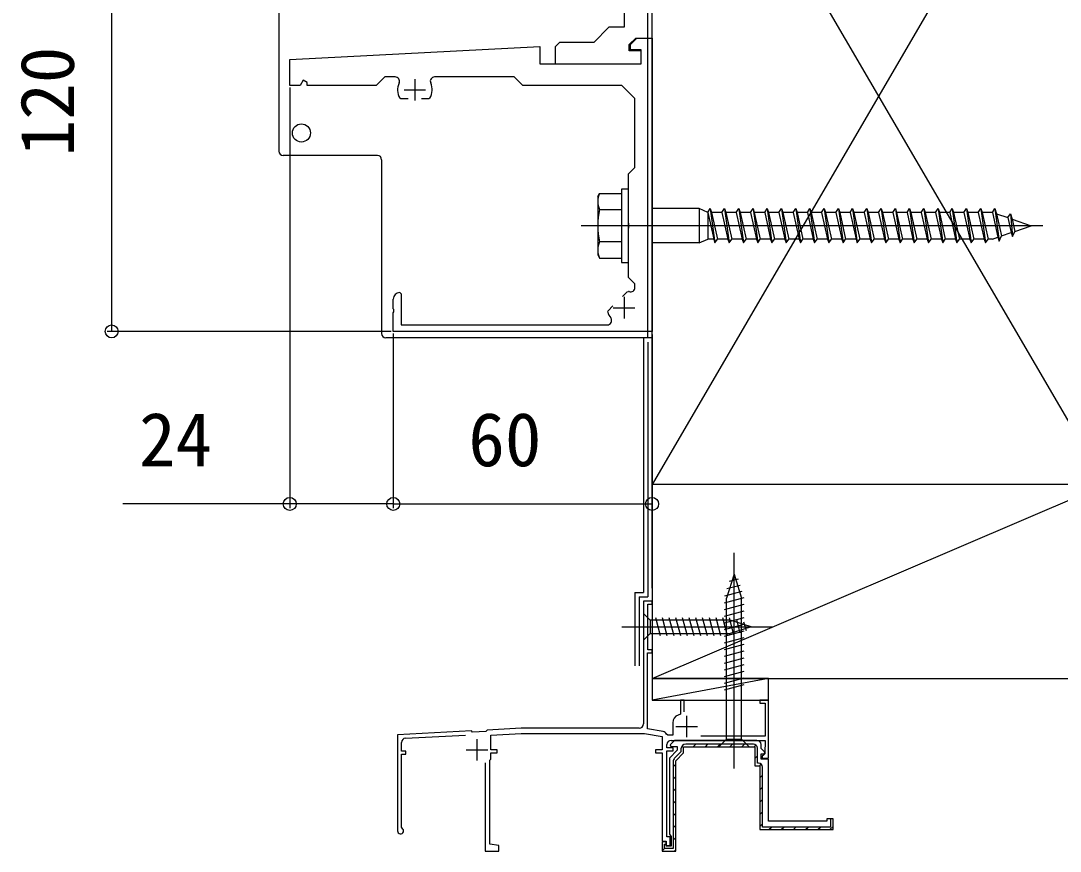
# Model space of a CAD drawing. Units: millimetres, scale not verified. Extents: x -875 to 875, y -1302 to 1296.
# Drawn here: x 493.9 to 734.9, y 652.7 to 845.2 of the extents above; entities that cross this region are included whole.
import ezdxf
from ezdxf.enums import TextEntityAlignment as Align

# ---------------------------------------------------------------- set-up
doc = ezdxf.new("R2010")
doc.units = ezdxf.units.MM
doc.header["$LTSCALE"] = 8
for name, color, linetype in [('0-3_YKK_11', 7, 'Continuous'), ('0-4_YKK_12', 2, 'Continuous'), ('0-5_YKK_13', 4, 'Continuous'), ('0-6_YKK_D', 6, 'Continuous'), ('0-8_YSS_K', 3, 'Continuous'), ('0-9_YSS_KE', 3, 'Continuous')]:
    doc.layers.add(name, color=color, linetype=linetype)
doc.styles.add('ＭＳ ゴシック', font='')
doc.styles.get('ＭＳ ゴシック').set_extended_font_data('MS Gothic')

msp = doc.modelspace()

# ---------------------------------------------------------------- linework, layer by layer
at = {"layer": '0-3_YKK_11'}
for p, q in [((585.3, 831.698), (585.3, 826.698)), ((582.8, 829.198), (587.8, 829.198)), ((633.8, 781.198), (633.8, 776.198)), ((631.3, 778.698), (636.3, 778.698)), ((648.3, 684.1), (648.3, 679.1)), ((583.148, 678.896), (597.053, 679.624)), ((645.8, 681.6), (650.8, 681.6)), ((599.7, 678.7), (599.7, 673.7)), ((663.8, 677.5), (648.1, 677.5)), ((649.829, 676.9), (650.429, 677.5)), ((652.658, 676.9), (653.258, 677.5)), ((655.486, 676.9), (656.086, 677.5)), ((658.315, 676.9), (658.915, 677.5)), ((661.143, 676.9), (661.743, 677.5)), ((663.938, 676.866), (664.369, 677.297)), ((597.2, 676.2), (602.2, 676.2)), ((664.1, 674.2), (664.7, 674.8)), ((645.2, 672.271), (645.8, 672.871)), ((665.173, 672.445), (665.6, 672.871)), ((645.2, 669.442), (645.8, 670.042)), ((665.3, 669.743), (665.9, 670.343)), ((645.2, 666.614), (645.8, 667.214)), ((665.3, 666.915), (665.9, 667.515)), ((645.2, 663.785), (645.8, 664.385)), ((665.3, 664.086), (665.9, 664.686)), ((645.2, 660.957), (645.8, 661.557)), ((665.3, 661.258), (665.9, 661.858)), ((645.2, 658.128), (645.8, 658.728)), ((665.3, 658.429), (665.9, 659.029)), ((667.399, 657.7), (667.999, 658.3)), ((670.227, 657.7), (670.827, 658.3)), ((673.056, 657.7), (673.656, 658.3)), ((675.884, 657.7), (676.484, 658.3)), ((678.713, 657.7), (679.313, 658.3)), ((681.541, 657.7), (682.3, 658.459)), ((645.2, 655.3), (645.8, 655.9)), ((642.746, 652.846), (643.2, 653.3)), ((645.452, 652.724), (645.776, 653.048))]:
    msp.add_line(p, q, dxfattribs=at)
for points in [[(640.3, 841.198), (640.3, 893.015)], [(633.8, 857.027), (633.8, 843.698), (630.3, 843.698), (626.8, 840.198), (618.8, 840.198), (617.8, 839.198), (617.8, 835.198), (637.8, 835.198), (637.8, 838.198), (635, 838.198), (635, 839.698), (636.5, 841.198), (640.3, 841.198)], [(580.717, 832.198), (578.3, 832.198), (576.3, 830.198), (560.3, 830.198), (560.3, 830.887), (559.398, 831.408), (558.7, 830.198), (556.3, 830.198), (556.3, 836.198), (614.3, 839.238), (614.3, 835.198), (637.8, 835.198), (637.8, 838.498), (635.3, 838.498), (635.3, 839.698), (636.8, 841.198), (640.3, 841.198), (640.3, 773.198), (580.3, 773.198), (580.3, 777.54), (580.42, 777.723), (580.42, 778.273), (580.3, 778.456), (580.3, 780.698)], [(636.3, 783.363), (636.3, 784.198), (634.8, 785.698), (634.8, 797.027), (634.943, 797.219), (634.943, 798.177), (634.8, 798.369), (634.8, 809.698), (636.3, 811.198), (636.3, 827.198), (633.3, 830.198), (610.3, 830.198), (608.3, 832.198), (589.883, 832.198)], [(583.75, 827.098), (582.067, 827.098), (581.805, 827.252)], [(588.795, 827.252), (588.533, 827.098), (586.85, 827.098)], [(581.8, 782.198), (582.1, 781.898), (582.1, 774.698), (629.926, 774.698)], [(633.411, 781.279), (634.52, 782.388), (634.809, 782.465)], [(630.033, 777.689), (630.111, 777.978), (631.219, 779.087)], [(642.874, 680.452), (639.2, 681.1), (639.2, 698.7), (640.3, 698.7), (640.3, 699.4), (639.3, 699.4), (639.3, 710), (640.3, 710), (640.3, 710.7), (638.3, 710.7), (638.3, 682.2)], [(644.7, 678.4), (666.5, 678.4), (666.5, 676.865), (666.45, 676.732), (666.4, 676.6), (666.4, 675.3), (666.1, 675), (665.8, 674.7), (665.8, 674.3), (667.3, 674.3), (667.3, 687.7), (665.3, 687.7), (665.3, 687), (666.5, 687), (666.5, 679.4), (651.636, 679.4)], [(647.7, 684.987), (647.7, 687.7), (646.9, 687.7), (646.9, 684.455), (646.35, 684.255)], [(645.1, 682.47), (645.1, 679.6), (643.926, 679.6), (643.643, 679.8)], [(637.3, 681.2), (609.922, 681.2), (602.1, 680.79), (601.783, 680.473), (598.685, 680.311), (598.4, 680.596), (581.3, 679.7), (581.3, 657.4)], [(601.6, 673.2), (601.6, 652.7), (604.8, 652.7), (604.8, 654), (602.7, 654.37), (602.7, 673.8), (602.9, 674), (602.9, 675.5), (604.4, 675.5), (604.4, 676.2), (602.9, 676.2), (602.9, 679.63), (609.953, 680), (638.528, 680), (642.6, 679.282), (642.6, 676.2), (641.1, 676.2), (641.1, 675.5), (642.6, 675.5), (642.6, 655), (643.6, 655), (643.6, 654), (644.5, 654), (644.5, 656), (643.7, 656), (643.7, 676), (645.2, 676), (645.2, 676.7), (643.7, 676.7), (643.7, 677.4)], [(582.35, 658.006), (582.2, 658.266), (582.2, 675.2), (583.2, 675.2), (583.2, 675.9), (582.2, 675.9), (582.2, 677.897)], [(664.6, 678.4), (645.476, 678.4), (644.464, 677.388), (644.624, 677), (646.1, 677), (646.1, 676.1), (644.3, 674.3), (644.3, 656.666), (644.5, 656.383), (644.7, 656.1), (644.7, 653.9), (643.6, 653.9), (643.6, 654.9), (642.6, 654.9), (642.6, 652.7), (645.8, 652.7), (645.8, 673.679), (647.6, 675.479), (647.6, 676.9), (664.1, 676.9), (664.1, 672.5), (665.3, 672.5), (665.3, 657.7), (682.3, 657.7), (682.3, 660.2), (681.7, 660.2), (681.7, 658.3), (665.9, 658.3), (665.9, 672.2)], [(645.8, 652.7), (645.8, 673.679), (647.6, 675.479), (647.6, 676.9), (664.1, 676.9), (664.1, 672.5), (665.3, 672.5), (665.3, 657.7), (682.3, 657.7), (682.3, 660.2), (680.8, 660.2), (680.8, 659.7), (667.3, 659.7), (667.3, 674), (665.6, 674), (665.6, 675.3), (666.276, 675.3), (666.436, 675.688), (665.6, 676.524), (665.6, 677.4)], [(647, 676.4), (647, 675.727), (645.522, 674.249)], [(665, 673.1), (664.7, 673.1), (664.7, 676.6)], [(645.2, 673.472), (645.2, 653.3), (643.2, 653.3), (643.2, 654.3), (643.6, 654.3), (643.6, 654.9), (642.6, 654.9), (642.6, 652.7), (645.8, 652.7)]]:
    msp.add_lwpolyline(points, dxfattribs=at)
for centre, radius, start, end in [((580.717, 831.198), 1, 336.42182, 89.99999), ((589.883, 831.198), 1, 90.00001, 203.57818), ((585.3, 829.198), 4, 156.42182, 209.10993), ((585.3, 829.198), 4, 330.89007, 23.57818), ((635.3, 783.363), 1, 252.17432, 0.00005), ((581.8, 780.698), 1.5, 90.00001, 179.99999), ((633.8, 778.698), 3.9, 72.17417, 74.99988), ((629.926, 775.698), 1, 270.00001, 37.75201), ((633.8, 778.698), 3.9, 195.00001, 217.752), ((637.3, 682.2), 1, 270.00001, 359.99999), ((647, 682.47), 1.9, 110.00001, 179.99998), ((642.7, 679.467), 1, 19.43559, 79.99998), ((583.2, 677.897), 1, 93.00003, 180), ((644.7, 677.4), 1, 90.00001, 179.99999), ((648.1, 676.4), 1.1, 90.00001, 179.99999), ((663.8, 676.6), 0.9, 0.00001, 89.99999), ((664.6, 677.4), 1, 0.00001, 89.99999), ((646.3, 673.472), 1.1, 134.99996, 179.99995), ((665, 672.2), 0.9, 0.00001, 89.99999), ((582, 657.4), 0.7, 180.00001, 60)]:
    msp.add_arc(centre, radius, start, end, dxfattribs=at)
at = {"layer": '0-4_YKK_12'}
msp.add_line((730.925, 797.698), (623.89, 797.698), dxfattribs=at)
at = {"layer": '0-5_YKK_13'}
for p, q in [((640.3, 771.698), (640.3, 913.198)), ((576.6, 814), (554.8, 814)), ((577.6, 813), (577.6, 772.698)), ((627.7, 804.448), (628.133, 805.198)), ((628.133, 805.198), (633.2, 805.198)), ((633.2, 805.198), (633.2, 790.198)), ((627.7, 804.448), (627.7, 790.948)), ((628.133, 801.456), (633.2, 801.456)), ((651.2, 801.698), (640.3, 801.698)), ((651.2, 801.698), (651.2, 793.698)), ((653.2, 800.798), (651.2, 801.698)), ((653.2, 800.798), (653.2, 794.598)), ((653.8, 801.698), (654.878, 793.698)), ((656.5, 800.798), (654.1, 800.798)), ((654.1, 800.798), (655.478, 794.598)), ((657.1, 801.698), (658.178, 793.698)), ((659.8, 800.798), (657.4, 800.798)), ((657.4, 800.798), (658.778, 794.598)), ((660.4, 801.698), (661.478, 793.698)), ((663.1, 800.798), (660.7, 800.798)), ((660.7, 800.798), (662.078, 794.598)), ((663.7, 801.698), (664.778, 793.698)), ((666.4, 800.798), (664, 800.798)), ((664, 800.798), (665.378, 794.598)), ((667, 801.698), (668.078, 793.698)), ((669.7, 800.798), (667.3, 800.798)), ((667.3, 800.798), (668.678, 794.598)), ((669.7, 800.798), (670.3, 801.698)), ((670.3, 801.698), (670.32, 801.698)), ((670.32, 801.698), (671.398, 793.698)), ((670.32, 801.698), (670.62, 800.798)), ((673, 800.798), (670.62, 800.798)), ((670.62, 800.798), (671.998, 794.598)), ((673.6, 801.698), (674.678, 793.698)), ((676.3, 800.798), (673.9, 800.798)), ((673.9, 800.798), (675.278, 794.598)), ((676.9, 801.698), (677.978, 793.698)), ((679.6, 800.798), (677.2, 800.798)), ((677.2, 800.798), (678.578, 794.598)), ((680.2, 801.698), (681.278, 793.698)), ((682.9, 800.798), (680.5, 800.798)), ((680.5, 800.798), (681.878, 794.598)), ((683.5, 801.698), (684.578, 793.698)), ((686.2, 800.798), (683.8, 800.798)), ((683.8, 800.798), (685.178, 794.598)), ((686.8, 801.698), (687.878, 793.698)), ((689.5, 800.798), (687.1, 800.798)), ((687.1, 800.798), (688.478, 794.598)), ((690.1, 801.698), (691.178, 793.698)), ((692.8, 800.798), (690.4, 800.798)), ((690.4, 800.798), (691.778, 794.598)), ((693.4, 801.698), (694.478, 793.698)), ((696.1, 800.798), (693.7, 800.798)), ((693.7, 800.798), (695.078, 794.598)), ((696.7, 801.698), (697.778, 793.698)), ((699.4, 800.798), (697, 800.798)), ((697, 800.798), (698.378, 794.598)), ((700, 801.698), (701.078, 793.698)), ((702.7, 800.798), (700.3, 800.798)), ((700.3, 800.798), (701.678, 794.598)), ((703.3, 801.698), (704.378, 793.698)), ((706, 800.798), (703.6, 800.798)), ((703.6, 800.798), (704.978, 794.598)), ((706.6, 801.698), (707.678, 793.698)), ((709.3, 800.798), (706.721, 800.798)), ((706.9, 800.798), (708.278, 794.598)), ((709.9, 801.698), (710.978, 793.698)), ((712.6, 800.798), (710.021, 800.798)), ((710.2, 800.798), (711.578, 794.598)), ((713.2, 801.698), (714.278, 793.698)), ((715.9, 800.798), (713.5, 800.798)), ((713.5, 800.798), (714.878, 794.598)), ((716.5, 801.698), (717.578, 793.698)), ((719.2, 800.798), (716.8, 800.798)), ((716.8, 800.798), (718.178, 794.598)), ((719.8, 801.698), (720.78, 794.14)), ((720.175, 800.461), (722.774, 799.567)), ((720.175, 800.461), (721.316, 795.328)), ((723.374, 800.467), (723.845, 795.195)), ((723.748, 799.231), (728.2, 797.698)), ((723.748, 799.231), (724.381, 796.383)), ((724.381, 796.383), (728.2, 797.698)), ((721.316, 795.328), (723.545, 796.095)), ((633.2, 793.94), (628.133, 793.94)), ((651.2, 793.698), (640.3, 793.698)), ((651.2, 793.698), (653.2, 794.598)), ((654.578, 794.598), (653.2, 794.598)), ((657.878, 794.598), (655.478, 794.598)), ((661.178, 794.598), (658.778, 794.598)), ((664.478, 794.598), (662.078, 794.598)), ((667.778, 794.598), (665.378, 794.598)), ((671.078, 794.598), (668.678, 794.598)), ((671.378, 793.698), (671.398, 793.698)), ((671.398, 793.698), (671.998, 794.598)), ((674.378, 794.598), (671.998, 794.598)), ((677.678, 794.598), (675.278, 794.598)), ((680.978, 794.598), (678.578, 794.598)), ((684.278, 794.598), (681.878, 794.598)), ((687.578, 794.598), (685.178, 794.598)), ((690.878, 794.598), (688.478, 794.598)), ((694.178, 794.598), (691.778, 794.598)), ((697.478, 794.598), (695.078, 794.598)), ((700.778, 794.598), (698.378, 794.598)), ((704.078, 794.598), (701.678, 794.598)), ((707.557, 794.598), (704.978, 794.598)), ((710.857, 794.598), (708.278, 794.598)), ((713.978, 794.598), (711.578, 794.598)), ((717.278, 794.598), (714.878, 794.598)), ((719.197, 794.598), (718.178, 794.598)), ((719.197, 794.598), (720.48, 795.04)), ((627.7, 790.948), (628.133, 790.198)), ((628.133, 790.198), (633.2, 790.198)), ((659.301, 671.9), (659.301, 721.9)), ((659.301, 716.9), (657.551, 711.35)), ((660.239, 715.754), (658.19, 715.205)), ((659.301, 716.9), (661.051, 711.35)), ((660.691, 714.322), (657.655, 713.508)), ((661.594, 711.458), (657.001, 710.227)), ((661.142, 712.89), (657.12, 711.812)), ((657.551, 678.65), (657.551, 711.35)), ((661.051, 678.65), (661.051, 711.35)), ((661.601, 709.907), (657.001, 708.674)), ((638.3, 707.8), (638.3, 701.6)), ((638.3, 707.8), (639.85, 706.25)), ((658.384, 706.25), (639.85, 706.25)), ((639.85, 706.25), (639.85, 703.15)), ((642.276, 702.6), (641.151, 706.8)), ((643.829, 702.6), (642.704, 706.8)), ((645.382, 702.6), (644.257, 706.8)), ((646.935, 702.6), (645.81, 706.8)), ((648.488, 702.6), (647.363, 706.8)), ((650.041, 702.6), (648.916, 706.8)), ((651.594, 702.6), (650.469, 706.8)), ((653.147, 702.6), (652.021, 706.8)), ((654.7, 702.6), (653.574, 706.8)), ((656.253, 702.6), (655.127, 706.8)), ((657.806, 702.6), (656.68, 706.8)), ((661.601, 708.354), (657.001, 707.122)), ((661.601, 706.801), (657.001, 705.569)), ((659.289, 702.859), (658.233, 706.8)), ((663.3, 704.7), (658.384, 706.25)), ((660.721, 703.31), (659.908, 706.346)), ((633.3, 704.7), (668.3, 704.7)), ((661.601, 705.248), (657.001, 704.016)), ((661.601, 703.695), (657.001, 702.463)), ((663.3, 704.7), (658.384, 703.15)), ((662.153, 703.762), (661.604, 705.812)), ((638.3, 701.6), (639.85, 703.15)), ((639.85, 703.15), (658.384, 703.15)), ((661.601, 702.142), (657.001, 700.91)), ((661.601, 700.59), (657.001, 699.357)), ((661.601, 699.037), (657.001, 697.804)), ((661.601, 697.484), (657.001, 696.251)), ((661.601, 695.931), (657.001, 694.698)), ((661.601, 694.378), (657.001, 693.145)), ((661.601, 692.825), (657.001, 691.592)), ((661.601, 691.272), (657.001, 690.039)), ((655.801, 676.9), (657.551, 678.65)), ((657.551, 678.65), (661.051, 678.65)), ((662.801, 676.9), (661.051, 678.65)), ((655.801, 676.9), (662.801, 676.9))]:
    msp.add_line(p, q, dxfattribs=at)
for points in [[(553.8, 891.241), (553.8, 871.115), (553.8, 836.067), (553.8, 815)], [(653.2, 800.798), (653.8, 801.698), (654.1, 800.798)], [(653.2, 800.798), (654.578, 794.598), (654.878, 793.698), (655.478, 794.598)], [(656.5, 800.798), (657.1, 801.698), (657.4, 800.798)], [(656.5, 800.798), (657.878, 794.598), (658.178, 793.698), (658.778, 794.598)], [(659.8, 800.798), (660.4, 801.698), (660.7, 800.798)], [(659.8, 800.798), (661.178, 794.598), (661.478, 793.698), (662.078, 794.598)], [(663.1, 800.798), (663.7, 801.698), (664, 800.798)], [(663.1, 800.798), (664.478, 794.598), (664.778, 793.698), (665.378, 794.598)], [(666.4, 800.798), (667, 801.698), (667.3, 800.798)], [(666.4, 800.798), (667.778, 794.598), (668.078, 793.698), (668.678, 794.598)], [(669.7, 800.798), (671.078, 794.598), (671.378, 793.698)], [(673, 800.798), (673.6, 801.698), (673.9, 800.798)], [(673, 800.798), (674.378, 794.598), (674.678, 793.698), (675.278, 794.598)], [(676.3, 800.798), (676.9, 801.698), (677.2, 800.798)], [(676.3, 800.798), (677.678, 794.598), (677.978, 793.698), (678.578, 794.598)], [(679.6, 800.798), (680.2, 801.698), (680.5, 800.798)], [(679.6, 800.798), (680.978, 794.598), (681.278, 793.698), (681.878, 794.598)], [(682.9, 800.798), (683.5, 801.698), (683.8, 800.798)], [(682.9, 800.798), (684.278, 794.598), (684.578, 793.698), (685.178, 794.598)], [(686.2, 800.798), (686.8, 801.698), (687.1, 800.798)], [(686.2, 800.798), (687.578, 794.598), (687.878, 793.698), (688.478, 794.598)], [(689.5, 800.798), (690.1, 801.698), (690.4, 800.798)], [(689.5, 800.798), (690.878, 794.598), (691.178, 793.698), (691.778, 794.598)], [(692.8, 800.798), (693.4, 801.698), (693.7, 800.798)], [(692.8, 800.798), (694.178, 794.598), (694.478, 793.698), (695.078, 794.598)], [(696.1, 800.798), (696.7, 801.698), (697, 800.798)], [(696.1, 800.798), (697.478, 794.598), (697.778, 793.698), (698.378, 794.598)], [(699.4, 800.798), (700, 801.698), (700.3, 800.798)], [(699.4, 800.798), (700.778, 794.598), (701.078, 793.698), (701.678, 794.598)], [(702.7, 800.798), (703.3, 801.698), (703.6, 800.798)], [(702.7, 800.798), (704.078, 794.598), (704.378, 793.698), (704.978, 794.598)], [(706, 800.798), (706.6, 801.698), (706.9, 800.798)], [(706, 800.798), (707.378, 794.598), (707.678, 793.698), (708.278, 794.598)], [(709.3, 800.798), (709.9, 801.698), (710.2, 800.798)], [(709.3, 800.798), (710.678, 794.598), (710.978, 793.698), (711.578, 794.598)], [(712.6, 800.798), (713.2, 801.698), (713.5, 800.798)], [(712.6, 800.798), (713.978, 794.598), (714.278, 793.698), (714.878, 794.598)], [(715.9, 800.798), (716.5, 801.698), (716.8, 800.798)], [(715.9, 800.798), (717.278, 794.598), (717.578, 793.698), (718.178, 794.598)], [(719.2, 800.798), (719.8, 801.698), (720.175, 800.461)], [(719.2, 800.798), (720.48, 795.04), (720.78, 794.14), (721.316, 795.328)], [(722.774, 799.567), (723.374, 800.467), (723.748, 799.231)], [(722.774, 799.567), (723.545, 796.095), (723.845, 795.195), (724.381, 796.383)], [(640.3, 771.698), (638.3, 771.698), (578.6, 771.698)]]:
    msp.add_lwpolyline(points, dxfattribs=at)
msp.add_lwpolyline([(634.8, 806.198), (633.2, 806.198), (633.2, 789.198), (634.8, 789.198)], close=True, dxfattribs=at)
msp.add_circle((559, 819.198), 2.1, dxfattribs=at)
for centre, radius, start, end in [((554.8, 815), 1, 180, 270), ((576.6, 813), 1, 0, 90), ((631.958, 803.327), 4.258, 153.93616, 206.06384), ((644.227, 797.698), 16.527, 166.85543, 193.14457), ((631.958, 792.069), 4.258, 153.93616, 206.06384), ((578.6, 772.698), 1, 180, 270)]:
    msp.add_arc(centre, radius, start, end, dxfattribs=at)
at = {"layer": '0-6_YKK_D'}
for p, q in [((515, 893.198), (515, 773.198)), ((556.3, 829.698), (556.3, 732.198)), ((579.8, 773.198), (514, 773.198)), ((580.3, 772.698), (580.3, 732.198)), ((580.3, 772.698), (580.3, 732.198)), ((640.3, 772.498), (640.3, 732.198)), ((580.3, 733.198), (640.3, 733.198))]:
    msp.add_line(p, q, dxfattribs=at)
msp.add_lwpolyline([(580.3, 733.198), (556.3, 733.198), (517.601, 733.198)], dxfattribs=at)
for centre in [(515, 773.198), (556.3, 733.198), (580.3, 733.198), (580.3, 733.198), (640.3, 733.198)]:
    msp.add_circle(centre, 1.5, dxfattribs=at)
at = {"layer": '0-8_YSS_K'}
for p, q in [((745.3, 917.7), (640.3, 737.7)), ((640.3, 917.7), (745.3, 737.7)), ((640.3, 713.7), (640.3, 758.7)), ((640.3, 692.7), (745.3, 737.7)), ((667.3, 692.7), (640.3, 687.7))]:
    msp.add_line(p, q, dxfattribs=at)
for points in [[(640.3, 917.7), (745.3, 917.7), (745.3, 737.7), (640.3, 737.7)], [(745.3, 692.7), (745.3, 737.7), (640.3, 737.7), (640.3, 692.7)], [(667.3, 687.7), (667.3, 692.7), (640.3, 692.7), (640.3, 687.7)]]:
    msp.add_lwpolyline(points, close=True, dxfattribs=at)
at = {"layer": '0-9_YSS_KE'}
for p, q in [((639.3, 771.7), (639.3, 967.7)), ((638.3, 771.7), (638.3, 712.7)), ((639.3, 771.7), (638.3, 771.7)), ((639.3, 770.7), (639.3, 711.7)), ((636.3, 712.7), (636.3, 695.7)), ((636.322, 712.7), (638.322, 712.7)), ((637.3, 711.7), (639.3, 711.7)), ((637.3, 711.7), (637.3, 695.7))]:
    msp.add_line(p, q, dxfattribs=at)

# ---------------------------------------------------------------- texts
at = {"layer": '0-6_YKK_D', "style": 'ＭＳ ゴシック'}
msp.add_text('120', height=12.46, rotation=90, dxfattribs=at).set_placement((510, 813.783), align=Align.BOTTOM_LEFT)
for s, p in [('24', (521.345, 738.198)), ('60', (597.695, 738.198))]:
    msp.add_text(s, height=12.46, dxfattribs=at).set_placement(p, align=Align.BOTTOM_LEFT)

doc.saveas('drawing.dxf')
